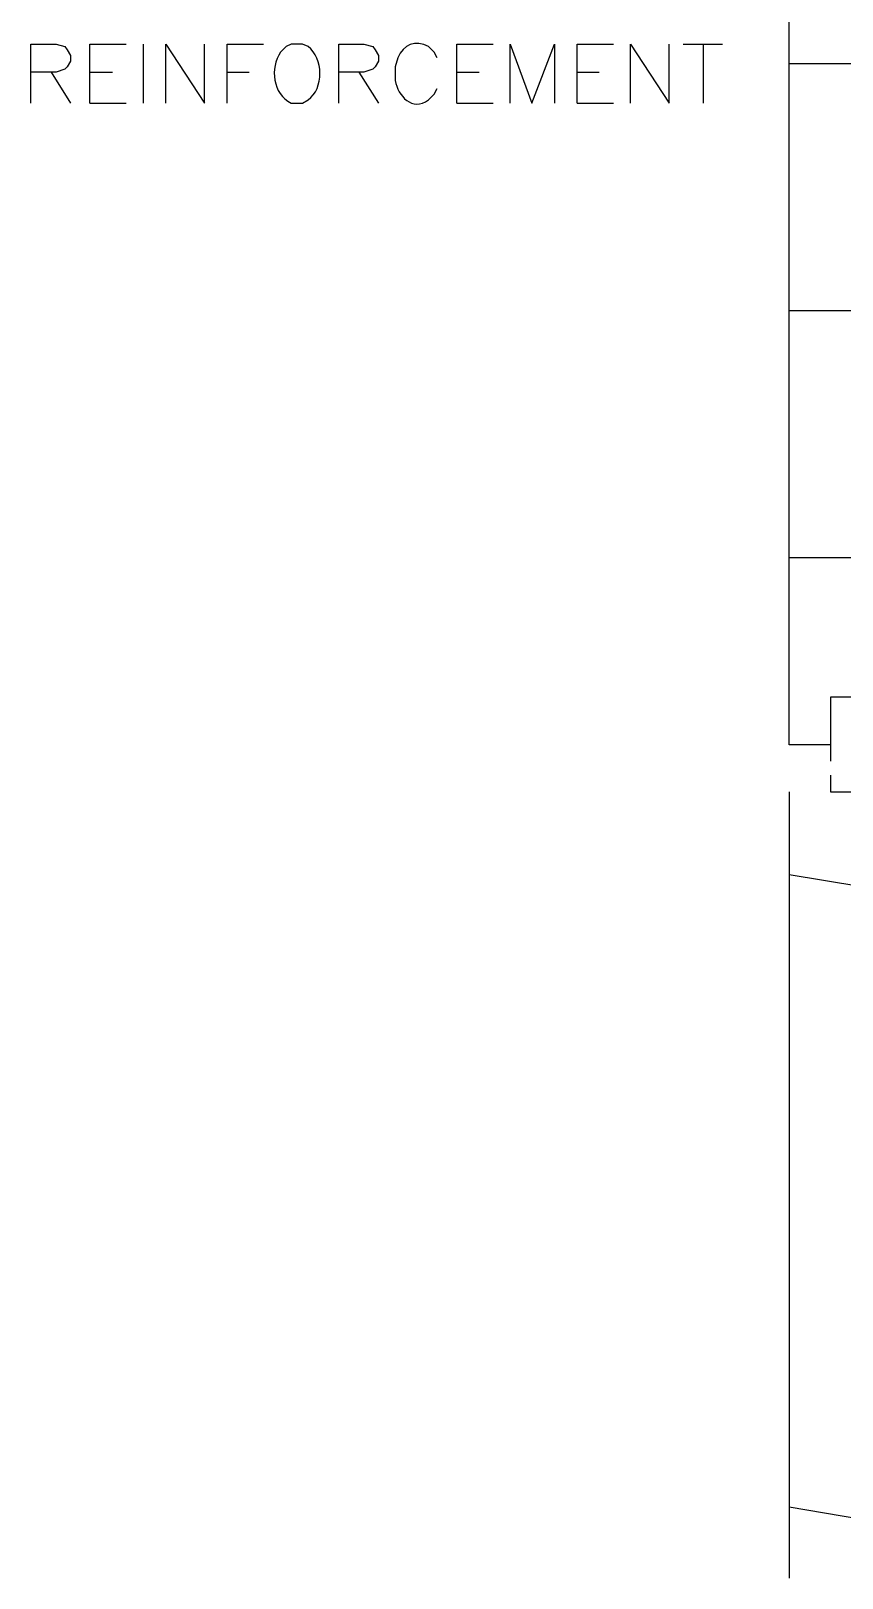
# Model space of a CAD drawing. Header units: millimetres. Extents: x 14 to 201, y 16 to 268.
# Drawn here: x 99.2 to 126.6, y 80.3 to 132.5 of the extents above; entities that cross this region are included whole.
import ezdxf

# ---------------------------------------------------------------- set-up
doc = ezdxf.new("R2010")
doc.units = ezdxf.units.MM
doc.layers.get('0').update_dxf_attribs({"linetype": 'CONTINUOUS'})

msp = doc.modelspace()

# ---------------------------------------------------------------- linework, layer by layer
at = {"color": 0}
for p, q in [((124.799, 108.416), (124.799, 165.586)), ((99.2078, 130.091), (99.2078, 132.079)), ((99.2078, 132.079), (100.055, 132.079)), ((100.055, 132.079), (100.352, 131.995)), ((100.352, 131.995), (100.435, 131.889)), ((100.435, 131.889), (100.542, 131.699)), ((100.542, 131.699), (100.542, 131.509)), ((101.197, 130.091), (101.197, 132.079)), ((101.197, 132.079), (102.425, 132.079)), ((102.997, 132.079), (102.997, 130.091)), ((103.759, 130.091), (103.759, 132.079)), ((103.759, 132.079), (105.071, 130.091)), ((105.071, 130.091), (105.071, 132.079)), ((105.833, 130.091), (105.833, 132.079)), ((105.833, 132.079), (107.061, 132.079)), ((107.823, 131.995), (107.633, 131.805)), ((107.993, 132.079), (107.823, 131.995)), ((108.373, 132.079), (107.993, 132.079)), ((108.563, 131.995), (108.373, 132.079)), ((109.601, 130.091), (109.601, 132.079)), ((109.601, 132.079), (110.447, 132.079)), ((110.447, 132.079), (110.745, 131.995)), ((110.745, 131.995), (110.829, 131.889)), ((110.829, 131.889), (110.935, 131.699)), ((110.935, 131.699), (110.935, 131.509)), ((112.819, 131.805), (112.629, 131.995)), ((112.925, 131.614), (112.819, 131.805)), ((113.581, 130.091), (113.581, 132.079)), ((113.581, 132.079), (114.808, 132.079)), ((115.379, 130.091), (115.379, 132.079)), ((115.379, 132.079), (116.12, 130.091)), ((116.12, 130.091), (116.882, 132.079)), ((116.882, 132.079), (116.882, 130.091)), ((117.644, 130.091), (117.644, 132.079)), ((117.644, 132.079), (118.872, 132.079)), ((119.443, 130.091), (119.443, 132.079)), ((119.443, 132.079), (120.756, 130.091)), ((120.756, 130.091), (120.756, 132.079)), ((121.222, 132.079), (122.554, 132.079)), ((121.898, 132.079), (121.898, 130.091)), ((100.055, 131.127), (99.2078, 131.127)), ((99.8859, 131.127), (100.542, 130.091)), ((100.352, 131.233), (100.055, 131.127)), ((100.435, 131.317), (100.352, 131.233)), ((100.542, 131.509), (100.435, 131.317)), ((101.197, 131.127), (101.96, 131.127)), ((105.833, 131.127), (106.575, 131.127)), ((110.447, 131.127), (109.601, 131.127)), ((110.279, 131.127), (110.935, 130.091)), ((110.745, 131.233), (110.447, 131.127)), ((110.829, 131.317), (110.745, 131.233)), ((110.935, 131.509), (110.829, 131.317)), ((111.591, 131.614), (111.505, 131.317)), ((111.505, 131.317), (111.505, 130.853)), ((113.581, 131.127), (114.343, 131.127)), ((117.644, 131.127), (118.384, 131.127)), ((101.197, 130.091), (102.425, 130.091)), ((107.993, 130.091), (108.373, 130.091)), ((108.373, 130.091), (108.563, 130.196)), ((112.629, 130.196), (112.819, 130.387)), ((112.819, 130.387), (112.925, 130.578)), ((113.581, 130.091), (114.808, 130.091)), ((117.644, 130.091), (118.872, 130.091)), ((130.958, 110.024), (126.195, 110.024)), ((126.195, 110.024), (126.195, 108.416)), ((126.195, 108.416), (124.799, 108.416)), ((126.195, 108.416), (126.195, 107.866)), ((126.195, 107.4), (126.195, 106.828)), ((124.799, 106.828), (124.799, 80.2845)), ((124.799, 106.828), (124.799, 101.643)), ((126.195, 106.828), (126.916, 106.828)), ((127.19, 103.633), (124.799, 104.033)), ((127.19, 82.2745), (124.799, 82.6766))]:
    msp.add_line(p, q, dxfattribs=at)
at = {"color": 252}
for p, q in [((124.799, 131.423), (133.138, 131.423)), ((124.799, 123.083), (133.138, 123.083)), ((124.799, 114.745), (133.138, 114.745))]:
    msp.add_line(p, q, dxfattribs=at)
at = {"color": 0}
for points in [[(112.629, 131.995), (112.186, 132.245), (111.777, 132.071), (111.591, 131.614)], [(107.633, 131.805), (107.269, 131.272), (107.366, 130.385), (107.993, 130.091)], [(108.563, 130.196), (109.101, 130.579), (109.095, 131.614), (108.563, 131.995)], [(111.505, 130.853), (111.598, 130.328), (112.077, 129.793), (112.629, 130.196)]]:
    msp.add_open_spline(points, degree=3, dxfattribs=at)

doc.saveas('drawing.dxf')
